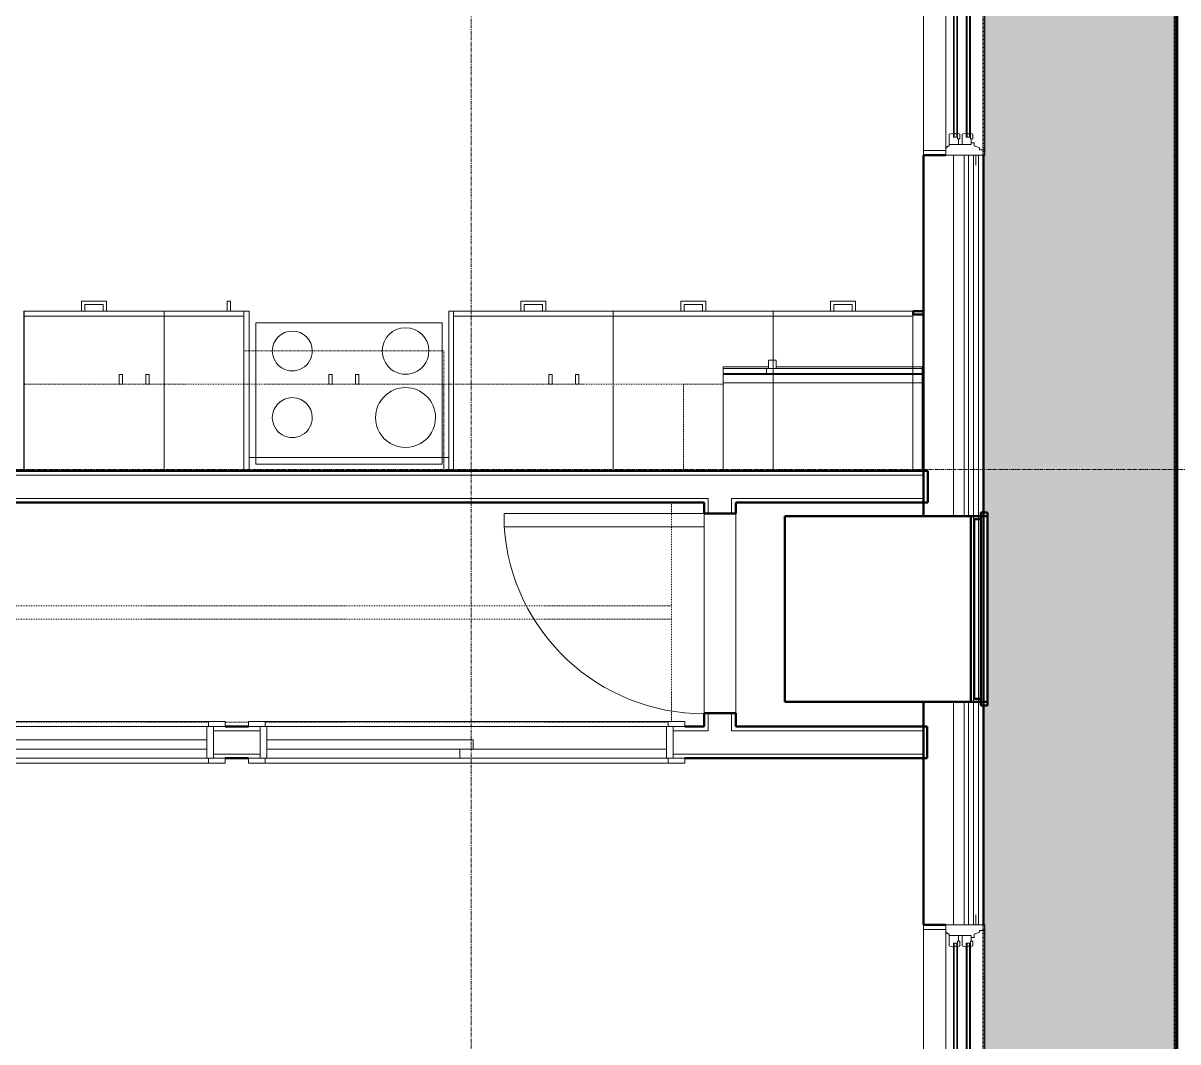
# Model space of a CAD drawing. Header units: inches. Extents: x -4218 to -1830, y 9767 to 12426.
# Drawn here: x -2240.6 to -2067.2, y 11761.2 to 11914.2 of the extents above; entities that cross this region are included whole.
import ezdxf

# ---------------------------------------------------------------- set-up
doc = ezdxf.new("R2010")
doc.units = ezdxf.units.IN
doc.header["$MEASUREMENT"] = 0
for name, pattern in [('Dash', [0.25, 0.125, -0.125]), ('Dash 1_16_', [0.125, 0.0625, -0.0625]), ('Grid Line 1_2_', [0.875, 0.5, -0.125, 0.125, -0.125]), ('Overhead', [0.15625, 0.09375, -0.0625])]:
    doc.linetypes.add(name, pattern=pattern)
for name, color, linetype, lineweight in [('0-1', 7, 'Continuous', 5), ('0-2', 10, 'Continuous', 9), ('A-CLNG-5', 13, 'Continuous', 9), ('A-CLNG-PATT-1', 71, 'Continuous', 13), ('A-DETL-MBND', 5, 'Continuous', 9), ('A-DOOR-1', 10, 'Continuous', 9), ('A-DOOR-2', 50, 'Continuous', 20), ('A-DOOR-FRAM-1', 10, 'Continuous', 9), ('A-GENM', 5, 'Continuous', 9), ('A-GENM-6', 5, 'Continuous', 50), ('A-GLAZ-1', 151, 'Continuous', 9), ('A-GLAZ-2', 151, 'Continuous', 20), ('A-WALL', 113, 'Continuous', 13), ('A-WALL-1', 7, 'Continuous', 50), ('A-WALL-2', 250, 'Continuous', 13), ('A-WALL-3', 10, 'Continuous', 9), ('A-WALL-4', 252, 'Continuous', 9), ('A-WALL-5', 253, 'Continuous', 9), ('A-WALL-6', 254, 'Continuous', 9), ('A-WALL-7', 113, 'Continuous', 9), ('A-WALL-8', 113, 'Continuous', 50), ('C-PROP-LINE-1', 91, 'Dash 1_16_', 50), ('Q-CASE-1', 252, 'Continuous', 9), ('Q-CASE-2', 10, 'Continuous', 9), ('Q-CASE-3', 253, 'Continuous', 9), ('Q-CASE-4', 252, 'Dash', 9), ('Q-CASE-5', 10, 'Dash', 9), ('Q-CASE-6', 254, 'Dash', 9), ('Q-CASE-7', 253, 'Dash', 9), ('Q-CASE-HDLN-1', 10, 'Dash', 9), ('Q-CASE-HDLN-2', 252, 'Dash', 9), ('Q-SPCQ-1', 10, 'Continuous', 9), ('Q-SPCQ-2', 91, 'Overhead', 9), ('S-GRID-1', 1, 'Grid Line 1_2_', 9)]:
    doc.layers.add(name, color=color, linetype=linetype, lineweight=lineweight)

# ---------------------------------------------------------------- blocks, each defined once
blk = doc.blocks.new('SWING - SINGLE - FLUSH - 30_ x 70_ - MAGIC PAK DOOR - ACOUSTICAL SEAL - IN CLOSET-3199421-BACKGROUND - RCP - 1ST FLOOR')
at = {"layer": 'A-DOOR-1'}
blk.add_arc((15, 2.375), 30.067, 93.81407, 180, dxfattribs=at)
at = {"layer": 'A-DOOR-2'}
for p, q in [((13, 2.375), (13, 32.375)), ((15, 32.375), (13, 32.375)), ((15, 2.375), (15, 32.375)), ((15, 2.375), (13, 2.375))]:
    blk.add_line(p, q, dxfattribs=at)
blk = doc.blocks.new('SLIDING - FLUSH - 5-0 x 6-8-3203585-BACKGROUND - RCP - 1ST FLOOR')
at = {"layer": 'A-DOOR-1'}
for p, q in [((-32.75, 2.25), (-32.75, 3)), ((-30.25, 3), (-32.75, 3)), ((-32.75, 2.25), (-30.25, 2.25)), ((30.25, 3), (-30.25, 3)), ((-30.25, 3), (-30.25, 2.25)), ((1, 2.25), (-30, 2.25)), ((-30, 2.25), (-30, 0.88)), ((1, 2.25), (1, 0.88)), ((30.25, 2.25), (30.25, 3)), ((30.25, 3), (32.75, 3)), ((32.75, 2.25), (30.25, 2.25)), ((32.75, 3), (32.75, 2.25)), ((-30, 0.88), (1, 0.88)), ((30, 0.88), (-1, 0.88)), ((-1, 0.88), (-1, -0.5)), ((30, 0.88), (30, -0.5)), ((-1, -0.5), (30, -0.5)), ((-32.75, -3.25), (-32.75, -2.5)), ((-30.25, -2.5), (-32.75, -2.5)), ((-32.75, -3.25), (-30.25, -3.25)), ((-30.25, -2.5), (-30.25, -3.25)), ((-30.25, -3.25), (30.25, -3.25)), ((30.25, -2.5), (32.75, -2.5)), ((30.25, -3.25), (30.25, -2.5)), ((32.75, -3.25), (30.25, -3.25)), ((32.75, -2.5), (32.75, -3.25))]:
    blk.add_line(p, q, dxfattribs=at)
at = {"layer": 'A-DOOR-FRAM-1'}
for p, q in [((-30, 2.25), (-31, 2.25)), ((-31, -2.5), (-31, 2.25)), ((-30, 2.25), (-30, -2.5)), ((30, 2.25), (1, 2.25)), ((30, -2.5), (30, 2.25)), ((30, 2.25), (31, 2.25)), ((31, 2.25), (31, -2.5)), ((-31, -2.5), (-30, -2.5)), ((-30, -2.5), (30, -2.5)), ((31, -2.5), (30, -2.5))]:
    blk.add_line(p, q, dxfattribs=at)
blk = doc.blocks.new('OD_CW_Closet - OD_CW_Closet-3121574-BACKGROUND - RCP - 1ST FLOOR')
at = {"layer": 'Q-CASE-HDLN-1'}
for p, q in [((0.74, -24), (0.74, 8.9)), ((1.24, 9), (61.74, 9)), ((64.24, 9), (67.74, 9)), ((70.24, 9), (130.59, 9)), ((130.59, 9), (130.59, -24)), ((0.74, -6.5), (130.59, -6.5)), ((0.74, -8.5), (130.59, -8.5))]:
    blk.add_line(p, q, dxfattribs=at)
at = {"layer": 'Q-CASE-HDLN-2'}
blk.add_line((130.59, -24), (0.74, -24), dxfattribs=at)
blk = doc.blocks.new('SLIDING - FLUSH - 5-0 x 6-8-V6-BACKGROUND - RCP - 1ST FLOOR')
at = {"layer": 'A-DOOR-1'}
for p, q in [((-32.75, 2.5), (-32.75, 3.25)), ((-30.25, 3.25), (-32.75, 3.25)), ((-32.75, 2.5), (-30.25, 2.5)), ((30.25, 3.25), (-30.25, 3.25)), ((-30.25, 3.25), (-30.25, 2.5)), ((30.25, 2.5), (30.25, 3.25)), ((30.25, 3.25), (32.75, 3.25)), ((32.75, 2.5), (30.25, 2.5)), ((32.75, 3.25), (32.75, 2.5)), ((30, 0.5), (-1, 0.5)), ((-1, 0.5), (-1, -0.88)), ((30, 0.5), (30, -0.88)), ((1, -0.88), (-30, -0.88)), ((-30, -0.88), (-30, -2.25)), ((-1, -0.88), (30, -0.88)), ((1, -0.88), (1, -2.25)), ((-32.75, -3), (-32.75, -2.25)), ((-30.25, -2.25), (-32.75, -2.25)), ((-32.75, -3), (-30.25, -3)), ((-30.25, -2.25), (-30.25, -3)), ((-30.25, -3), (30.25, -3)), ((-30, -2.25), (1, -2.25)), ((30.25, -2.25), (32.75, -2.25)), ((30.25, -3), (30.25, -2.25)), ((32.75, -3), (30.25, -3)), ((32.75, -2.25), (32.75, -3))]:
    blk.add_line(p, q, dxfattribs=at)
at = {"layer": 'A-DOOR-FRAM-1'}
for p, q in [((-31, -2.25), (-31, 2.5)), ((-30, 2.5), (-31, 2.5)), ((30, 2.5), (-30, 2.5)), ((-30, 2.5), (-30, -2.25)), ((30, -2.25), (30, 2.5)), ((30, 2.5), (31, 2.5)), ((31, 2.5), (31, -2.25)), ((-31, -2.25), (-30, -2.25)), ((1, -2.25), (30, -2.25)), ((31, -2.25), (30, -2.25))]:
    blk.add_line(p, q, dxfattribs=at)
blk = doc.blocks.new('RangeADA - 24_ x 30_ ADA-2821754-BACKGROUND - RCP - 1ST FLOOR')
at = {"layer": 'Q-SPCQ-1'}
blk.add_line((0, 22), (30, 22), dxfattribs=at)
for centre, radius, start, end in [((6.5, 16), 4.5, 360, 180), ((23.5, 16), 3, 360, 180), ((6.5, 16), 4.5, 180, 360), ((23.5, 16), 3, 180, 0), ((6.5, 6), 3.5, 360, 180), ((23.5, 6), 3, 360, 180), ((6.5, 6), 3.5, 180, 0), ((23.5, 6), 3, 180, 360)]:
    blk.add_arc(centre, radius, start, end, dxfattribs=at)
blk = doc.blocks.new('Base Cabinet Single Door and Shelf - Base Cabinet Single Door and Shelf 12_ ADA-2557421-BACKGROUND - RCP - 1ST FLOOR')
at = {"layer": 'Q-CASE-2'}
for p, q in [((-1.27, 25.5), (-1.76, 25.5)), ((-1.76, 25.5), (-1.76, 24)), ((-1.27, 24), (-1.27, 25.5)), ((-11.26, 24), (0.74, 24)), ((-11.26, 23.25), (-11.26, 24)), ((0.74, 23.25), (-11.26, 23.25)), ((-11.26, 23.25), (-11.26, 0)), ((-1.76, 24), (-1.27, 24)), ((0.74, 24), (0.74, 23.25)), ((0.74, 0), (0.74, 23.25)), ((-11.26, 0), (0.74, 0))]:
    blk.add_line(p, q, dxfattribs=at)
blk = doc.blocks.new('Base Cabinet 3 Drawer 230 - Base Cabinet 3 Drawer 230 24_ ADA-2554997-BACKGROUND - RCP - 1ST FLOOR')
at = {"layer": 'Q-CASE-2'}
for p, q in [((-1.14, 24), (-1.14, 25.5)), ((-1.14, 25.5), (2.61, 25.5)), ((2.11, 25), (-0.64, 25)), ((-0.64, 24), (-0.64, 25)), ((2.11, 24), (2.11, 25)), ((2.61, 25.5), (2.61, 24)), ((-11.26, 24), (12.74, 24)), ((-11.26, 23.25), (-11.26, 24)), ((12.74, 23.25), (-11.26, 23.25)), ((-11.26, 23.25), (-11.26, 0)), ((-1.14, 24), (-0.64, 24)), ((2.61, 24), (2.11, 24)), ((12.74, 24), (12.74, 23.25)), ((12.74, 0), (12.74, 23.25)), ((-11.26, 0), (12.74, 0))]:
    blk.add_line(p, q, dxfattribs=at)
blk = doc.blocks.new('Base Cabinet 3 Drawer 230 - Base Cabinet 3 Drawer 230 21_ ADA-2578322-BACKGROUND - RCP - 1ST FLOOR')
at = {"layer": 'Q-CASE-2'}
for p, q in [((-1.14, 24), (-1.14, 25.5)), ((-1.14, 25.5), (2.61, 25.5)), ((2.11, 25), (-0.64, 25)), ((-0.64, 24), (-0.64, 25)), ((2.11, 24), (2.11, 25)), ((2.61, 25.5), (2.61, 24)), ((-9.76, 24), (11.24, 24)), ((-9.76, 23.25), (-9.76, 24)), ((11.24, 23.25), (-9.76, 23.25)), ((-9.76, 23.25), (-9.76, 0)), ((-1.14, 24), (-0.64, 24)), ((2.61, 24), (2.11, 24)), ((11.24, 24), (11.24, 23.25)), ((11.24, 0), (11.24, 23.25)), ((-9.76, 0), (11.24, 0))]:
    blk.add_line(p, q, dxfattribs=at)
blk = doc.blocks.new('Base Cabinet 3 Drawer 230 - Base Cabinet 3 Drawer 230 21_ ADA-2572064-BACKGROUND - RCP - 1ST FLOOR')
at = {"layer": 'Q-CASE-2'}
for p, q in [((-9.76, -23.25), (-9.76, 0)), ((-9.76, 0), (11.24, 0)), ((11.24, 0), (11.24, -23.25)), ((-9.76, -23.25), (-9.76, -24)), ((11.24, -23.25), (-9.76, -23.25)), ((-9.76, -24), (11.24, -24)), ((-0.64, -24), (-1.14, -24)), ((-1.14, -25.5), (-1.14, -24)), ((-0.64, -25), (-0.64, -24)), ((2.11, -25), (2.11, -24)), ((2.11, -24), (2.61, -24)), ((2.61, -24), (2.61, -25.5)), ((11.24, -24), (11.24, -23.25)), ((2.61, -25.5), (-1.14, -25.5)), ((-0.64, -25), (2.11, -25))]:
    blk.add_line(p, q, dxfattribs=at)
blk = doc.blocks.new('Base Cabinet 3 Drawer 230 - Base Cabinet 3 Drawer 230 24_ ADA-2554967-BACKGROUND - RCP - 1ST FLOOR')
at = {"layer": 'Q-CASE-2'}
for p, q in [((-11.26, -23.25), (-11.26, 0)), ((-11.26, 0), (12.74, 0)), ((12.74, 0), (12.74, -23.25)), ((-11.26, -23.25), (-11.26, -24)), ((12.74, -23.25), (-11.26, -23.25)), ((-11.26, -24), (12.74, -24)), ((-0.64, -24), (-1.14, -24)), ((-1.14, -25.5), (-1.14, -24)), ((-0.64, -25), (-0.64, -24)), ((2.11, -25), (2.11, -24)), ((2.11, -24), (2.61, -24)), ((2.61, -24), (2.61, -25.5)), ((12.74, -24), (12.74, -23.25)), ((2.61, -25.5), (-1.14, -25.5)), ((-0.64, -25), (2.11, -25))]:
    blk.add_line(p, q, dxfattribs=at)
blk = doc.blocks.new('300 Series Wall Hung Cabinet_302 - 18_ X 30_-2322259-BACKGROUND - RCP - 1ST FLOOR')
at = {"layer": 'Q-CASE-1'}
for p, q in [((-1.76, 16.87), (-2.25, 16.87)), ((-2.25, 16.87), (-2.25, 15.38)), ((-1.76, 15.38), (-1.76, 16.87)), ((2.24, 16.87), (1.75, 16.87)), ((1.75, 16.87), (1.75, 15.38)), ((2.24, 15.38), (2.24, 16.87)), ((-2.25, 15.38), (-1.76, 15.38)), ((1.75, 15.38), (2.24, 15.38))]:
    blk.add_line(p, q, dxfattribs=at)
at = {"layer": 'Q-CASE-4'}
for p, q in [((-15, 2.75), (-15, 15.38)), ((-15, 15.38), (-14.24, 15.38)), ((-13.24, 15.38), (14.76, 15.38)), ((15, 2.75), (15, 2.37))]:
    blk.add_line(p, q, dxfattribs=at)
at = {"layer": 'Q-CASE-5'}
for p, q in [((-14.24, 15.38), (-13.24, 15.38)), ((14.76, 15.38), (15, 15.38)), ((15, 15.38), (15, 2.75))]:
    blk.add_line(p, q, dxfattribs=at)
at = {"layer": 'Q-CASE-6'}
blk.add_line((-14.24, 2.37), (-15, 2.37), dxfattribs=at)
at = {"layer": 'Q-CASE-7'}
for p, q in [((-15, 2.37), (-15, 2.75)), ((15, 2.37), (-14.24, 2.37))]:
    blk.add_line(p, q, dxfattribs=at)
blk = doc.blocks.new('300 Series Wall Hung Cabinet_302 - 33_ X 36_-2578343-BACKGROUND - RCP - 1ST FLOOR')
at = {"layer": 'Q-CASE-1'}
for p, q in [((-1.76, -15.38), (-2.25, -15.38)), ((-2.25, -15.38), (-2.25, -16.87)), ((-1.76, -16.87), (-1.76, -15.38)), ((2.24, -15.38), (1.75, -15.38)), ((1.75, -15.38), (1.75, -16.87)), ((2.24, -16.87), (2.24, -15.38)), ((-2.25, -16.87), (-1.76, -16.87)), ((1.75, -16.87), (2.24, -16.87))]:
    blk.add_line(p, q, dxfattribs=at)
at = {"layer": 'Q-CASE-4'}
for p, q in [((-16.5, -2.75), (-16.5, -15.38)), ((16.5, -15.38), (16.5, -2.75)), ((-16.5, -15.38), (16.5, -15.38))]:
    blk.add_line(p, q, dxfattribs=at)
at = {"layer": 'Q-CASE-6'}
blk.add_line((16.5, -2.38), (-16.5, -2.38), dxfattribs=at)
at = {"layer": 'Q-CASE-7'}
for p, q in [((-16.5, -2.38), (-16.5, -2.75)), ((16.5, -2.75), (16.5, -2.38))]:
    blk.add_line(p, q, dxfattribs=at)
blk = doc.blocks.new('300 Series Wall Hung Cabinet_302 - 36_ x 36_-2578270-BACKGROUND - RCP - 1ST FLOOR')
at = {"layer": 'Q-CASE-1'}
for p, q in [((-1.76, 16.87), (-2.25, 16.87)), ((2.24, 16.87), (1.75, 16.87))]:
    blk.add_line(p, q, dxfattribs=at)
at = {"layer": 'Q-CASE-4'}
for p, q in [((-18, 2.75), (-18, 15.38)), ((-18, 15.38), (-12.07, 15.38)), ((17.81, 15.38), (18, 15.38))]:
    blk.add_line(p, q, dxfattribs=at)
at = {"layer": 'Q-CASE-6'}
blk.add_line((-12.07, 2.37), (-18, 2.37), dxfattribs=at)
at = {"layer": 'Q-CASE-7'}
for p, q in [((18, 15.38), (18, 2.37)), ((-18, 2.37), (-18, 2.75)), ((18, 2.37), (17.81, 2.37))]:
    blk.add_line(p, q, dxfattribs=at)
blk = doc.blocks.new('300 Series Wall Hung Cabinet_302 - 36_ x 36_-2578291-BACKGROUND - RCP - 1ST FLOOR')
at = {"layer": 'Q-CASE-1'}
for p, q in [((-1.76, -15.38), (-2.25, -15.38)), ((-2.25, -15.38), (-2.25, -16.87)), ((-1.76, -16.87), (-1.76, -15.38)), ((2.24, -15.38), (1.75, -15.38)), ((1.75, -15.38), (1.75, -16.87)), ((2.24, -16.87), (2.24, -15.38)), ((-2.25, -16.87), (-1.76, -16.87)), ((1.75, -16.87), (2.24, -16.87))]:
    blk.add_line(p, q, dxfattribs=at)
at = {"layer": 'Q-CASE-4'}
for p, q in [((-18, -2.75), (-18, -15.38)), ((18, -2.75), (18, -2.38)), ((-18, -15.38), (17.24, -15.38))]:
    blk.add_line(p, q, dxfattribs=at)
at = {"layer": 'Q-CASE-5'}
for p, q in [((18, -15.38), (18, -2.75)), ((17.24, -15.38), (18, -15.38))]:
    blk.add_line(p, q, dxfattribs=at)
at = {"layer": 'Q-CASE-6'}
blk.add_line((17.24, -2.38), (-18, -2.38), dxfattribs=at)
at = {"layer": 'Q-CASE-7'}
for p, q in [((-18, -2.38), (-18, -2.75)), ((18, -2.38), (17.24, -2.38))]:
    blk.add_line(p, q, dxfattribs=at)
blk = doc.blocks.new('30quot_MicrowaveVentADA_11166 - 70cm miele oven-2822873-BACKGROUND - RCP - 1ST FLOOR')
at = {"layer": 'Q-CASE-1'}
for p, q in [((-14.2, 0), (-14.2, -13.23)), ((15.68, -13.23), (15.68, 0)), ((-14.2, -13.23), (-14.2, -14.49)), ((15.68, -13.23), (-14.2, -13.23)), ((15.68, -14.49), (15.68, -13.23)), ((-14.2, -14.49), (15.68, -14.49)), ((9.18, -14.61), (-14.2, -14.61)), ((-14.2, -14.61), (-14.2, -15.39)), ((-14.2, -15.39), (-14.2, -15.48)), ((-14.2, -15.39), (9.18, -15.39)), ((-14.2, -15.48), (-14.2, -15.6)), ((-14.2, -15.6), (7.69, -15.6)), ((7.69, -15.39), (7.69, -16.55)), ((8.88, -16.6), (8.88, -15.39)), ((8.88, -15.6), (15.68, -15.6)), ((9.18, -14.61), (9.18, -15.39)), ((15.68, -14.61), (9.18, -14.61)), ((9.18, -14.61), (9.18, -15.39)), ((9.18, -15.39), (15.68, -15.39)), ((15.68, -14.61), (15.68, -15.39)), ((15.68, -15.48), (15.68, -15.39)), ((15.68, -15.6), (15.68, -15.48)), ((7.69, -16.55), (7.69, -16.55)), ((7.69, -16.6), (8.88, -16.6)), ((8.88, -16.55), (8.88, -16.6))]:
    blk.add_line(p, q, dxfattribs=at)
at = {"layer": 'Q-CASE-3'}
blk.add_line((15.68, 0), (-14.2, 0), dxfattribs=at)
blk = doc.blocks.new('Range_Hood_386 - 30_ Wide-2577799-BACKGROUND - RCP - 1ST FLOOR')
at = {"layer": 'Q-SPCQ-2'}
for p, q in [((-15, 11.63), (-15, 12)), ((-15, 12), (14.24, 12)), ((-15, -6), (-15, 11.63)), ((14.24, 12), (15, 12)), ((15, 12), (15, 11.63)), ((15, 11.63), (15, -6)), ((-14.76, -6), (-15, -6)), ((13.24, -6), (-14.76, -6)), ((14.24, -6), (13.24, -6)), ((15, -6), (14.24, -6))]:
    blk.add_line(p, q, dxfattribs=at)
blk = doc.blocks.new('Cabinet Filler27 - Cabinet Filler-2765325-BACKGROUND - RCP - 1ST FLOOR')
at = {"layer": 'A-WALL-1'}
for p, q in [((-2107, 11870.98), (-2105.45, 11870.98)), ((-2107, 11870.48), (-2107, 11870.98)), ((-2105.45, 11870.48), (-2107, 11870.48)), ((-2105.45, 11870.98), (-2105.45, 11870.48))]:
    blk.add_line(p, q, dxfattribs=at)
at = {"layer": 'A-WALL-5'}
for p, q in [((-2105.45, 11870.98), (-2107, 11870.98)), ((-2107, 11870.98), (-2107, 11870.48)), ((-2107, 11870.48), (-2105.45, 11870.48))]:
    blk.add_line(p, q, dxfattribs=at)
at = {"layer": 'A-WALL-6'}
blk.add_line((-2105.45, 11870.48), (-2105.45, 11870.98), dxfattribs=at)
blk = doc.blocks.new('CTR - 1st Phase - Unit Layouts_rvt-1-BACKGROUND - RCP - 1ST FLOOR')
at = {"layer": 'A-WALL-1'}
for p, q in [((-2276.51, 11846.98), (-2104.78, 11846.98)), ((-2104.78, 11846.98), (-2104.78, 11846.35)), ((-2104.78, 11846.35), (-2104.78, 11842.85)), ((-2104.78, 11842.85), (-2104.78, 11842.23)), ((-2138.37, 11842.23), (-2302.28, 11842.23)), ((-2138.37, 11840.58), (-2138.37, 11842.23)), ((-2104.78, 11842.23), (-2133.62, 11842.23)), ((-2133.62, 11842.23), (-2133.62, 11840.58)), ((-2133.62, 11840.58), (-2138.37, 11840.58)), ((-2138.37, 11808.58), (-2138.37, 11810.58)), ((-2138.37, 11810.58), (-2133.62, 11810.58)), ((-2133.62, 11810.58), (-2133.62, 11808.58)), ((-2210.27, 11808.58), (-2206.77, 11808.58)), ((-2141.27, 11808.58), (-2138.37, 11808.58)), ((-2133.62, 11808.58), (-2104.9, 11808.58)), ((-2104.9, 11808.58), (-2104.9, 11807.95)), ((-2104.9, 11807.95), (-2104.9, 11804.45)), ((-2206.77, 11803.83), (-2210.27, 11803.83)), ((-2104.9, 11803.83), (-2141.27, 11803.83)), ((-2104.9, 11804.45), (-2104.9, 11803.83))]:
    blk.add_line(p, q, dxfattribs=at)
at = {"layer": 'A-WALL-2'}
for p, q in [((-2105.4, 11846.35), (-2277.14, 11846.35)), ((-2105.4, 11846.35), (-2105.4, 11842.85)), ((-2137.75, 11842.85), (-2302.54, 11842.85)), ((-2137.75, 11842.85), (-2137.75, 11842.23)), ((-2105.4, 11842.85), (-2134.25, 11842.85)), ((-2134.25, 11842.85), (-2134.25, 11842.23)), ((-2137.75, 11840.58), (-2137.75, 11842.23)), ((-2134.25, 11840.58), (-2134.25, 11842.23)), ((-2137.75, 11808.58), (-2137.75, 11810.58)), ((-2134.25, 11808.58), (-2134.25, 11810.58)), ((-2205.02, 11807.95), (-2212.02, 11807.95)), ((-2137.75, 11807.95), (-2143.02, 11807.95)), ((-2137.75, 11808.58), (-2137.75, 11807.95)), ((-2134.25, 11808.58), (-2134.25, 11807.95)), ((-2105.53, 11807.95), (-2134.25, 11807.95)), ((-2105.53, 11807.95), (-2105.53, 11804.45)), ((-2205.02, 11804.45), (-2212.02, 11804.45)), ((-2105.53, 11804.45), (-2143.02, 11804.45))]:
    blk.add_line(p, q, dxfattribs=at)
at = {"layer": 'A-WALL-3'}
for p, q in [((-2138.37, 11840.58), (-2138.37, 11810.58)), ((-2133.62, 11810.58), (-2133.62, 11840.58))]:
    blk.add_line(p, q, dxfattribs=at)
at = {"layer": 'A-WALL-4'}
for p, q in [((-2138.37, 11840.58), (-2133.62, 11840.58)), ((-2133.62, 11810.58), (-2138.37, 11810.58))]:
    blk.add_line(p, q, dxfattribs=at)
at = {"layer": 'A-WALL-5'}
for p, q in [((-2212.02, 11803.83), (-2212.02, 11808.58)), ((-2205.02, 11808.58), (-2205.02, 11803.83)), ((-2143.02, 11808.58), (-2143.02, 11803.83))]:
    blk.add_line(p, q, dxfattribs=at)
at = {"layer": 'A-WALL-7'}
for p, q in [((-2240.51, 11870.98), (-2240.51, 11846.98)), ((-2231.82, 11870.98), (-2240.51, 11870.98)), ((-2240.51, 11846.98), (-2240.51, 11870.98)), ((-2240.51, 11870.98), (-2231.82, 11870.98)), ((-2231.32, 11870.98), (-2231.82, 11870.98)), ((-2228.57, 11870.98), (-2231.32, 11870.98)), ((-2231.32, 11870.98), (-2228.57, 11870.98)), ((-2228.07, 11870.98), (-2228.57, 11870.98)), ((-2209.95, 11870.98), (-2228.07, 11870.98)), ((-2228.07, 11870.98), (-2209.95, 11870.98)), ((-2209.46, 11870.98), (-2209.95, 11870.98)), ((-2206.69, 11870.98), (-2209.46, 11870.98)), ((-2209.46, 11870.98), (-2206.69, 11870.98)), ((-2206.69, 11846.98), (-2206.69, 11870.98)), ((-2206.69, 11846.98), (-2206.69, 11870.98)), ((-2176.69, 11846.98), (-2176.69, 11870.98)), ((-2176.69, 11870.98), (-2165.88, 11870.98)), ((-2176.69, 11870.98), (-2165.88, 11870.98)), ((-2176.69, 11846.98), (-2176.69, 11870.98)), ((-2165.88, 11870.98), (-2165.38, 11870.98)), ((-2165.38, 11870.98), (-2162.63, 11870.98)), ((-2165.38, 11870.98), (-2162.63, 11870.98)), ((-2162.63, 11870.98), (-2162.13, 11870.98)), ((-2162.13, 11870.98), (-2141.88, 11870.98)), ((-2162.13, 11870.98), (-2141.88, 11870.98)), ((-2141.88, 11870.98), (-2141.38, 11870.98)), ((-2141.38, 11870.98), (-2138.63, 11870.98)), ((-2141.38, 11870.98), (-2138.63, 11870.98)), ((-2138.63, 11870.98), (-2138.13, 11870.98)), ((-2138.13, 11870.98), (-2119.38, 11870.98)), ((-2138.13, 11870.98), (-2119.38, 11870.98)), ((-2119.38, 11870.98), (-2118.88, 11870.98)), ((-2119.38, 11870.98), (-2118.88, 11870.98)), ((-2118.88, 11870.98), (-2116.13, 11870.98)), ((-2118.88, 11870.98), (-2116.13, 11870.98)), ((-2116.13, 11870.98), (-2115.63, 11870.98)), ((-2116.13, 11870.98), (-2115.63, 11870.98)), ((-2115.63, 11870.98), (-2107, 11870.98)), ((-2115.63, 11870.98), (-2107, 11870.98)), ((-2107, 11870.98), (-2105.45, 11870.98)), ((-2107, 11870.98), (-2105.45, 11870.98)), ((-2105.45, 11870.98), (-2105.45, 11870.48)), ((-2105.45, 11870.48), (-2105.45, 11870.98)), ((-2105.45, 11870.48), (-2105.45, 11846.98)), ((-2105.45, 11846.98), (-2105.45, 11870.48)), ((-2205.69, 11869.23), (-2177.69, 11869.23)), ((-2205.69, 11869.23), (-2205.69, 11847.98)), ((-2177.69, 11869.23), (-2205.69, 11869.23)), ((-2205.69, 11869.23), (-2205.69, 11847.98)), ((-2177.69, 11847.98), (-2177.69, 11869.23)), ((-2177.69, 11847.98), (-2177.69, 11869.23)), ((-2205.69, 11847.98), (-2177.69, 11847.98)), ((-2177.69, 11847.98), (-2205.69, 11847.98)), ((-2206.69, 11846.98), (-2240.51, 11846.98)), ((-2240.51, 11846.98), (-2206.69, 11846.98)), ((-2105.45, 11846.98), (-2176.69, 11846.98)), ((-2105.45, 11846.98), (-2176.69, 11846.98))]:
    blk.add_line(p, q, dxfattribs=at)
at = {"layer": '0-2'}
for name, p in [('Base Cabinet 3 Drawer 230 - Base Cabinet 3 Drawer 230 21_ ADA-2578322-BACKGROUND - RCP - 1ST FLOOR', (-2230.69, 11846.98)), ('Base Cabinet Single Door and Shelf - Base Cabinet Single Door and Shelf 12_ ADA-2557421-BACKGROUND - RCP - 1ST FLOOR', (-2208.19, 11846.98)), ('Base Cabinet 3 Drawer 230 - Base Cabinet 3 Drawer 230 24_ ADA-2554997-BACKGROUND - RCP - 1ST FLOOR', (-2164.74, 11846.98)), ('Cabinet Filler27 - Cabinet Filler-2765325-BACKGROUND - RCP - 1ST FLOOR', (0, 0)), ('300 Series Wall Hung Cabinet_302 - 18_ X 30_-2322259-BACKGROUND - RCP - 1ST FLOOR', (-2192.45, 11844.6)), ('300 Series Wall Hung Cabinet_302 - 36_ x 36_-2578270-BACKGROUND - RCP - 1ST FLOOR', (-2123.45, 11844.6)), ('SLIDING - FLUSH - 5-0 x 6-8-V6-BACKGROUND - RCP - 1ST FLOOR', (-2243.02, 11806.08))]:
    blk.add_blockref(name, p, dxfattribs=at)
for name, p, rotation in [('Base Cabinet 3 Drawer 230 - Base Cabinet 3 Drawer 230 24_ ADA-2554967-BACKGROUND - RCP - 1ST FLOOR', (-2139.27, 11846.98), 180), ('Base Cabinet 3 Drawer 230 - Base Cabinet 3 Drawer 230 21_ ADA-2572064-BACKGROUND - RCP - 1ST FLOOR', (-2116.77, 11846.98), 180), ('RangeADA - 24_ x 30_ ADA-2821754-BACKGROUND - RCP - 1ST FLOOR', (-2176.69, 11870.98), 180), ('Range_Hood_386 - 30_ Wide-2577799-BACKGROUND - RCP - 1ST FLOOR', (-2192.45, 11858.98), 180), ('30quot_MicrowaveVentADA_11166 - 70cm miele oven-2822873-BACKGROUND - RCP - 1ST FLOOR', (-2119.84, 11846.98), 180), ('300 Series Wall Hung Cabinet_302 - 33_ X 36_-2578343-BACKGROUND - RCP - 1ST FLOOR', (-2223.95, 11844.6), 180), ('300 Series Wall Hung Cabinet_302 - 36_ x 36_-2578291-BACKGROUND - RCP - 1ST FLOOR', (-2159.45, 11844.6), 180), ('OD_CW_Closet - OD_CW_Closet-3121574-BACKGROUND - RCP - 1ST FLOOR', (-2142.54, 11818.23), 180), ('SWING - SINGLE - FLUSH - 30_ x 70_ - MAGIC PAK DOOR - ACOUSTICAL SEAL - IN CLOSET-3199421-BACKGROUND - RCP - 1ST FLOOR', (-2136, 11825.58), 89.99999999999868), ('SLIDING - FLUSH - 5-0 x 6-8-3203585-BACKGROUND - RCP - 1ST FLOOR', (-2174.02, 11806.08), 180)]:
    blk.add_blockref(name, p, dxfattribs=dict(at, rotation=rotation))
blk = doc.blocks.new('Basic Wall _ EXT - FIBER CEMENT - LARGE - 1hr - ___-2505163-BACKGROUND - RCP - 1ST FLOOR')
at = {"layer": 'A-WALL-7'}
for p, q in [((-2067.26, 12118.88), (-2067.26, 11247.1)), ((-2067.26, 11247.1), (-2067.26, 12118.88))]:
    blk.add_line(p, q, dxfattribs=at)
blk = doc.blocks.new('Basic Wall _ EXT - FIBER CEMENT - SMALL - 1hr - ___-2145930-BACKGROUND - RCP - 1ST FLOOR')
at = {"layer": 'A-DETL-MBND'}
for p, q in [((-2067.46, 11247.39), (-2067.46, 12118.59)), ((-2067.39, 11247.39), (-2067.39, 12118.59))]:
    blk.add_line(p, q, dxfattribs=at)
blk = doc.blocks.new('Window-Double_Hung-Andersen-400_Series-Tilt_Wash - DOUBLE HUNG - COTTAGE - 1ST FLOOR-2889599-BACKGROUND - RCP - 1ST FLOOR')
at = {"layer": 'A-GLAZ-1'}
for p, q in [((-18.95, 4.5), (18.95, 4.5)), ((-18.95, 1.12), (-18.95, 4.5)), ((-18.32, 1.12), (-18.32, 4.5)), ((18.32, 1.12), (18.32, 4.5)), ((18.95, 4.5), (18.95, 1.12)), ((18.95, 1.12), (-18.95, 1.12)), ((-16.29, -0.13), (-15.7, -0.13)), ((-16.29, -0.5), (-15.7, -0.5)), ((-15.82, -0.5), (-15.82, -0.13)), ((-15.7, 0), (15.7, 0)), ((-15.7, -0.13), (15.7, -0.13)), ((-15.7, -0.5), (15.7, -0.5)), ((-15.7, -0.63), (15.7, -0.63)), ((16.29, -0.13), (15.7, -0.13)), ((16.29, -0.5), (15.7, -0.5)), ((15.82, -0.5), (15.82, -0.13)), ((-16.29, -2.06), (-15.7, -2.06)), ((-16.29, -2.44), (-15.7, -2.44)), ((-15.82, -2.44), (-15.82, -2.06)), ((-15.7, -1.94), (15.7, -1.94)), ((-15.7, -2.06), (15.7, -2.06)), ((-15.7, -2.44), (15.7, -2.44)), ((-15.7, -2.56), (15.7, -2.56)), ((16.29, -2.06), (15.7, -2.06)), ((16.29, -2.44), (15.7, -2.44)), ((15.82, -2.44), (15.82, -2.06))]:
    blk.add_line(p, q, dxfattribs=at)
at = {"layer": 'A-GLAZ-2'}
for p, q in [((-19.01, 1.12), (19.01, 1.12)), ((-19.01, -4.75), (-19.01, 1.12)), ((-17.67, 0.84), (-18, 1.12)), ((-17.67, 0.84), (-17.67, 0.63)), ((-17.67, 0.63), (-15.86, 0.63)), ((-17.42, -2.69), (-17.42, 0.63)), ((-16.29, -0.63), (-16.29, 0)), ((-15.7, 0), (-16.29, 0)), ((-15.86, 0.63), (-15.7, 0)), ((15.86, 0.63), (15.7, 0)), ((15.7, 0), (16.29, 0)), ((17.67, 0.63), (15.86, 0.63)), ((16.29, -0.63), (16.29, 0)), ((17.42, -2.69), (17.42, 0.63)), ((17.67, 0.84), (18, 1.12)), ((17.67, 0.84), (17.67, 0.63)), ((19.01, 1.12), (19.01, -4.75)), ((-17.42, -0.75), (-16.57, -0.75)), ((-17.42, -1.31), (-15.86, -1.31)), ((-16.57, -0.63), (-16.57, -0.97)), ((-15.7, -0.63), (-16.57, -0.63)), ((-15.86, -0.97), (-16.57, -0.97)), ((-15.86, -0.97), (-15.7, -0.63)), ((-15.86, -1.31), (-15.7, -1.94)), ((15.86, -0.97), (15.7, -0.63)), ((15.7, -0.63), (16.57, -0.63)), ((15.86, -1.31), (15.7, -1.94)), ((15.86, -0.97), (16.57, -0.97)), ((17.42, -1.31), (15.86, -1.31)), ((16.57, -0.63), (16.57, -0.97)), ((17.42, -0.75), (16.57, -0.75)), ((-19.01, -3.37), (-20.51, -3.37)), ((-17.92, -3.94), (-17.61, -3.12)), ((-17.61, -3.12), (-17.14, -3.12)), ((-17.42, -2.69), (-16.57, -2.69)), ((-17.14, -3.12), (-17.14, -2.69)), ((-16.57, -2.56), (-16.57, -2.91)), ((-15.7, -2.56), (-16.57, -2.56)), ((-15.86, -2.91), (-16.57, -2.91)), ((-16.29, -2.56), (-16.29, -1.94)), ((-15.7, -1.94), (-16.29, -1.94)), ((-15.86, -2.91), (-15.7, -2.56)), ((15.7, -1.94), (16.29, -1.94)), ((15.86, -2.91), (15.7, -2.56)), ((15.7, -2.56), (16.57, -2.56)), ((15.86, -2.91), (16.57, -2.91)), ((16.29, -2.56), (16.29, -1.94)), ((16.57, -2.56), (16.57, -2.91)), ((17.42, -2.69), (16.57, -2.69)), ((17.14, -3.12), (17.14, -2.69)), ((17.61, -3.12), (17.14, -3.12)), ((17.92, -3.94), (17.61, -3.12)), ((19.01, -3.37), (20.51, -3.37)), ((19.01, -4.75), (-19.01, -4.75)), ((-18.2, -3.94), (-17.92, -3.94)), ((-18.2, -4.75), (-18.2, -3.94)), ((18.2, -3.94), (17.92, -3.94)), ((18.2, -4.75), (18.2, -3.94))]:
    blk.add_line(p, q, dxfattribs=at)
blk = doc.blocks.new('V-Series_EWC4_SPVU_RFA_2015 - 1ST FLOOR-2484708-BACKGROUND - RCP - 1ST FLOOR')
at = {"layer": 'A-GENM-6'}
for p, q in [((-3132.33, 12090.69), (-3131.77, 12090.69)), ((-3132.33, 12089.69), (-3132.33, 12090.69)), ((-3131.77, 12090.69), (-3103.89, 12090.69)), ((-3131.77, 12089.69), (-3131.77, 12090.69)), ((-3131.77, 12090.69), (-3131.77, 12089.69)), ((-3103.89, 12090.69), (-3103.89, 12089.69)), ((-3103.89, 12090.69), (-3103.33, 12090.69)), ((-3103.89, 12089.69), (-3103.89, 12090.69)), ((-3103.33, 12090.69), (-3103.33, 12089.69)), ((-3131.77, 12089.69), (-3132.33, 12089.69)), ((-3103.89, 12089.69), (-3131.77, 12089.69)), ((-3131.77, 12060.25), (-3131.77, 12089.69)), ((-3131.77, 12089.69), (-3131.33, 12089.69)), ((-3131.33, 12088.69), (-3131.33, 12089.69)), ((-3131.33, 12089.69), (-3130.83, 12089.69)), ((-3131.33, 12089.69), (-3131.33, 12088.69)), ((-3130.83, 12089.69), (-3104.83, 12089.69)), ((-3104.83, 12089.69), (-3104.33, 12089.69)), ((-3104.33, 12089.69), (-3104.33, 12088.69)), ((-3104.33, 12088.69), (-3104.33, 12089.69)), ((-3104.33, 12089.69), (-3103.89, 12089.69)), ((-3103.33, 12089.69), (-3103.89, 12089.69)), ((-3103.89, 12089.69), (-3103.89, 12060.25)), ((-3130.83, 12088.69), (-3131.33, 12088.69)), ((-3131.33, 12088.69), (-3104.33, 12088.69)), ((-3104.83, 12088.69), (-3130.83, 12088.69)), ((-3104.33, 12088.69), (-3104.83, 12088.69)), ((-3103.89, 12060.25), (-3131.77, 12060.25))]:
    blk.add_line(p, q, dxfattribs=at)
blk = doc.blocks.new('Window-Double_Hung-Andersen-400_Series-Tilt_Wash - DOUBLE HUNG - COTTAGE - 1ST FLOOR-2889680-BACKGROUND - RCP - 1ST FLOOR')
at = {"layer": 'A-GLAZ-1'}
for p, q in [((-16.29, 2.44), (-15.7, 2.44)), ((-16.29, 2.06), (-15.7, 2.06)), ((-15.82, 2.44), (-15.82, 2.06)), ((-15.7, 2.56), (15.7, 2.56)), ((-15.7, 2.44), (15.7, 2.44)), ((-15.7, 2.06), (15.7, 2.06)), ((-15.7, 1.94), (15.7, 1.94)), ((16.29, 2.44), (15.7, 2.44)), ((16.29, 2.06), (15.7, 2.06)), ((15.82, 2.44), (15.82, 2.06)), ((-16.29, 0.5), (-15.7, 0.5)), ((-16.29, 0.12), (-15.7, 0.12)), ((-15.82, 0.5), (-15.82, 0.12)), ((-15.7, 0.62), (15.7, 0.62)), ((-15.7, 0.5), (15.7, 0.5)), ((-15.7, 0.12), (15.7, 0.12)), ((-15.7, 0), (15.7, 0)), ((16.29, 0.5), (15.7, 0.5)), ((16.29, 0.12), (15.7, 0.12)), ((15.82, 0.5), (15.82, 0.12)), ((18.95, -1.13), (-18.95, -1.13)), ((-18.95, -1.13), (-18.95, -4.5)), ((-18.32, -1.13), (-18.32, -4.5)), ((18.32, -1.13), (18.32, -4.5)), ((18.95, -4.5), (18.95, -1.13)), ((-18.95, -4.5), (18.95, -4.5))]:
    blk.add_line(p, q, dxfattribs=at)
at = {"layer": 'A-GLAZ-2'}
for p, q in [((19.01, 4.75), (-19.01, 4.75)), ((-19.01, 4.75), (-19.01, -1.13)), ((-18.2, 4.75), (-18.2, 3.94)), ((-18.2, 3.94), (-17.92, 3.94)), ((-17.92, 3.94), (-17.61, 3.12)), ((17.92, 3.94), (17.61, 3.12)), ((18.2, 3.94), (17.92, 3.94)), ((18.2, 4.75), (18.2, 3.94)), ((19.01, -1.13), (19.01, 4.75)), ((-19.01, 3.37), (-20.51, 3.37)), ((-17.61, 3.12), (-17.14, 3.12)), ((-17.42, 2.69), (-16.57, 2.69)), ((-17.42, 2.69), (-17.42, -0.63)), ((-17.14, 3.12), (-17.14, 2.69)), ((-15.86, 2.91), (-16.57, 2.91)), ((-16.57, 2.56), (-16.57, 2.91)), ((-15.7, 2.56), (-16.57, 2.56)), ((-16.29, 2.56), (-16.29, 1.94)), ((-15.7, 1.94), (-16.29, 1.94)), ((-15.86, 2.91), (-15.7, 2.56)), ((-15.86, 1.31), (-15.7, 1.94)), ((15.86, 2.91), (15.7, 2.56)), ((15.7, 2.56), (16.57, 2.56)), ((15.7, 1.94), (16.29, 1.94)), ((15.86, 1.31), (15.7, 1.94)), ((15.86, 2.91), (16.57, 2.91)), ((16.29, 2.56), (16.29, 1.94)), ((16.57, 2.56), (16.57, 2.91)), ((17.42, 2.69), (16.57, 2.69)), ((17.14, 3.12), (17.14, 2.69)), ((17.61, 3.12), (17.14, 3.12)), ((17.42, 2.69), (17.42, -0.63)), ((19.01, 3.37), (20.51, 3.37)), ((-17.42, 1.31), (-15.86, 1.31)), ((-17.42, 0.75), (-16.57, 0.75)), ((-15.86, 0.97), (-16.57, 0.97)), ((-16.57, 0.62), (-16.57, 0.97)), ((-15.7, 0.62), (-16.57, 0.62)), ((-16.29, 0.62), (-16.29, 0)), ((-15.86, 0.97), (-15.7, 0.62)), ((15.86, 0.97), (15.7, 0.62)), ((15.7, 0.62), (16.57, 0.62)), ((17.42, 1.31), (15.86, 1.31)), ((15.86, 0.97), (16.57, 0.97)), ((16.29, 0.62), (16.29, 0)), ((16.57, 0.62), (16.57, 0.97)), ((17.42, 0.75), (16.57, 0.75)), ((-19.01, -1.13), (19.01, -1.13)), ((-17.67, -0.84), (-18, -1.13)), ((-17.67, -0.84), (-17.67, -0.63)), ((-17.67, -0.63), (-15.86, -0.63)), ((-15.7, 0), (-16.29, 0)), ((-15.86, -0.63), (-15.7, 0)), ((15.7, 0), (16.29, 0)), ((15.86, -0.63), (15.7, 0)), ((17.67, -0.63), (15.86, -0.63)), ((17.67, -0.84), (17.67, -0.63)), ((17.67, -0.84), (18, -1.13))]:
    blk.add_line(p, q, dxfattribs=at)
blk = doc.blocks.new('Family - ___-2835860-BACKGROUND - RCP - 1ST FLOOR')
at = {"layer": 'C-PROP-LINE-1'}
blk.add_line((-2067.55, 11247.39), (-2067.55, 12118.59), dxfattribs=at)
blk = doc.blocks.new('Family - ___-2835903-BACKGROUND - RCP - 1ST FLOOR')
at = {"layer": 'C-PROP-LINE-1'}
blk.add_line((-2096.45, 11276.29), (-2096.45, 12089.69), dxfattribs=at)
blk = doc.blocks.new('Family - ___-2835932-BACKGROUND - RCP - 1ST FLOOR')
at = {"layer": 'C-PROP-LINE-1'}
blk.add_line((-2067.55, 11247.39), (-2067.55, 12118.59), dxfattribs=at)

msp = doc.modelspace()

# ---------------------------------------------------------------- hatches: boundary and pattern name
at = {"layer": 'A-CLNG-PATT-1'}
h = msp.add_hatch(dxfattribs=at)
h.set_pattern_fill('FP_7', color=256, style=0, pattern_type=2)
h.set_pattern_definition([(90, (-2963.524, 11049.389), (4, -2e-16), []), (0, (-2963.524, 11049.389), (8, -8), [4, -28]), (0, (-2959.524, 11065.389), (8, -8), [4, -28])])
h.paths.add_polyline_path([(-3860.47, 9980.44), (-3831.82, 10009.09), (-3831.82, 10051.37), (-3832.45, 10051.37), (-3832.45, 10089.39), (-3831.82, 10089.39), (-3831.82, 10127.98), (-3832.45, 10127.98), (-3832.45, 10166), (-3831.82, 10166), (-3831.82, 10167.33), (-3832.73, 10167.33), (-3832.73, 10203.45), (-3831.82, 10203.45), (-3831.82, 10213.15), (-3831.89, 10213.15), (-3831.89, 10212.15), (-3832.69, 10212.15), (-3832.69, 10213.15), (-3834.54, 10213.15), (-3834.57, 10213.01), (-3835.27, 10211.79), (-3836.35, 10210.89), (-3837.8, 10210.41), (-3839.08, 10210.41), (-3840.41, 10210.89), (-3841.51, 10211.83), (-3842.19, 10213.01), (-3842.44, 10214.4), (-3842.19, 10215.79), (-3841.71, 10216.69), (-3860.47, 10216.69), (-3860.47, 9983.19)], flags=0)
h.paths.add_polyline_path([(-2067.8, 9980.44), (-2067.8, 10851.14), (-2096.45, 10822.49), (-2096.45, 10780.21), (-2096.2, 10780.21), (-2096.2, 10742.19), (-2096.45, 10742.19), (-2096.45, 10703.41), (-2096.2, 10703.41), (-2096.2, 10665.39), (-2096.45, 10665.39), (-2096.45, 10665.01), (-2096.2, 10665.01), (-2096.2, 10626.99), (-2096.45, 10626.99), (-2096.45, 10571.43), (-2095.82, 10571.43), (-2095.82, 10542.43), (-2096.45, 10542.43), (-2096.45, 10511.41), (-2096.2, 10511.41), (-2096.2, 10473.39), (-2096.45, 10473.39), (-2096.45, 10396.21), (-2096.2, 10396.21), (-2096.2, 10358.19), (-2096.45, 10358.19), (-2096.45, 10357.81), (-2096.2, 10357.81), (-2096.2, 10319.79), (-2096.45, 10319.79), (-2096.45, 10290.15), (-2095.82, 10290.15), (-2095.82, 10261.15), (-2096.45, 10261.15), (-2096.45, 10204.21), (-2096.2, 10204.21), (-2096.2, 10166.19), (-2096.45, 10166.19), (-2096.45, 10165.81), (-2096.2, 10165.81), (-2096.2, 10127.79), (-2096.45, 10127.79), (-2096.45, 10127.41), (-2096.2, 10127.41), (-2096.2, 10089.39), (-2096.45, 10089.39), (-2096.45, 10009.09), (-2069.32, 9981.96)], flags=0)
h.paths.add_polyline_path([(-3831.89, 10215.65), (-3831.82, 10215.65), (-3831.82, 10242.99), (-3832.45, 10242.99), (-3832.45, 10281.01), (-3831.82, 10281.01), (-3831.82, 10362.63), (-3832.82, 10362.63), (-3832.82, 10391.63), (-3831.82, 10391.63), (-3831.82, 10434.99), (-3832.45, 10434.99), (-3832.45, 10473.01), (-3831.82, 10473.01), (-3831.82, 10473.77), (-3832.45, 10473.77), (-3832.45, 10511.79), (-3831.82, 10511.79), (-3831.82, 10569.59), (-3831.89, 10569.59), (-3831.89, 10568.59), (-3832.69, 10568.59), (-3832.69, 10569.59), (-3834.54, 10569.59), (-3834.57, 10569.45), (-3835.27, 10568.23), (-3836.35, 10567.33), (-3837.8, 10566.84), (-3839.08, 10566.84), (-3840.41, 10567.33), (-3841.51, 10568.27), (-3842.19, 10569.45), (-3842.44, 10570.84), (-3842.19, 10572.23), (-3841.49, 10573.45), (-3840.41, 10574.35), (-3838.96, 10574.83), (-3837.68, 10574.83), (-3836.35, 10574.35), (-3835.25, 10573.41), (-3834.57, 10572.23), (-3834.54, 10572.09), (-3832.69, 10572.09), (-3832.69, 10573.09), (-3831.89, 10573.09), (-3831.89, 10572.09), (-3831.82, 10572.09), (-3831.82, 10588.78), (-3832.45, 10588.78), (-3832.45, 10626.8), (-3831.82, 10626.8), (-3831.82, 10627.18), (-3832.45, 10627.18), (-3832.45, 10665.2), (-3831.82, 10665.2), (-3831.82, 10745.63), (-3832.82, 10745.63), (-3832.82, 10774.63), (-3831.82, 10774.63), (-3831.82, 10780.97), (-3832.45, 10780.97), (-3832.45, 10818.99), (-3831.82, 10818.99), (-3831.82, 10857.77), (-3832.45, 10857.77), (-3832.45, 10895.79), (-3831.82, 10895.79), (-3831.82, 10901.49), (-3832.82, 10901.49), (-3832.82, 10930.49), (-3831.82, 10930.49), (-3831.82, 10961.34), (-3831.89, 10961.34), (-3831.89, 10960.34), (-3832.69, 10960.34), (-3832.69, 10961.34), (-3834.54, 10961.34), (-3834.57, 10961.2), (-3835.27, 10959.98), (-3836.35, 10959.08), (-3837.8, 10958.59), (-3839.08, 10958.59), (-3840.47, 10959.13), (-3841.51, 10960.02), (-3842.19, 10961.2), (-3842.44, 10962.59), (-3842.14, 10964.06), (-3841.49, 10965.2), (-3840.41, 10966.1), (-3838.96, 10966.58), (-3837.68, 10966.58), (-3836.35, 10966.1), (-3835.25, 10965.16), (-3834.57, 10963.98), (-3834.54, 10963.84), (-3832.69, 10963.84), (-3832.69, 10964.84), (-3831.89, 10964.84), (-3831.89, 10963.84), (-3831.82, 10963.84), (-3831.82, 10973.54), (-3832.73, 10973.54), (-3832.73, 11009.66), (-3831.82, 11009.66), (-3831.82, 11011.18), (-3832.45, 11011.18), (-3832.45, 11049.2), (-3831.82, 11049.2), (-3831.82, 11049.58), (-3832.45, 11049.58), (-3832.45, 11087.6), (-3831.82, 11087.6), (-3831.82, 11403.73), (-3831.89, 11403.73), (-3831.89, 11402.73), (-3832.69, 11402.74), (-3832.69, 11403.73), (-3834.54, 11403.73), (-3834.57, 11403.6), (-3835.27, 11402.38), (-3836.35, 11401.47), (-3837.8, 11400.99), (-3839.08, 11400.99), (-3840.41, 11401.47), (-3841.51, 11402.42), (-3842.19, 11403.6), (-3842.44, 11404.98), (-3842.19, 11406.37), (-3841.39, 11407.67), (-3840.41, 11408.5), (-3838.96, 11408.98), (-3837.68, 11408.98), (-3836.35, 11408.5), (-3835.25, 11407.55), (-3834.57, 11406.37), (-3834.54, 11406.23), (-3832.69, 11406.23), (-3832.69, 11407.23), (-3831.89, 11407.23), (-3831.89, 11406.23), (-3831.82, 11406.23), (-3831.82, 11433.64), (-3860.47, 11433.64), (-3860.47, 11013.86), (-3833.89, 11013.86), (-3833.89, 11013.11), (-3860.47, 11013.11), (-3860.47, 10217.44), (-3840.93, 10217.48), (-3840.41, 10217.92), (-3838.96, 10218.4), (-3837.68, 10218.4), (-3836.35, 10217.92), (-3835.79, 10217.44), (-3833.32, 10217.44), (-3833.32, 10216.69), (-3835.09, 10216.69), (-3834.57, 10215.79), (-3834.54, 10215.65), (-3832.69, 10215.65), (-3832.69, 10216.65), (-3831.89, 10216.65), (-3831.89, 10215.99)], flags=0)
h.paths.add_polyline_path([(-2067.8, 11247.64), (-2067.8, 12118.34), (-2096.45, 12089.69), (-2096.45, 11970.8), (-2096.2, 11970.8), (-2096.2, 11932.78), (-2096.45, 11932.78), (-2096.45, 11932.4), (-2096.2, 11932.4), (-2096.2, 11894.38), (-2096.45, 11894.38), (-2096.45, 11840.75), (-2095.82, 11840.75), (-2095.82, 11811.75), (-2096.45, 11811.75), (-2096.45, 11778.8), (-2096.2, 11778.8), (-2096.2, 11740.78), (-2096.45, 11740.78), (-2096.45, 11740.4), (-2096.2, 11740.4), (-2096.2, 11702.38), (-2096.45, 11702.38), (-2096.45, 11663.6), (-2096.2, 11663.6), (-2096.2, 11625.58), (-2096.45, 11625.58), (-2096.45, 11557.35), (-2095.82, 11557.35), (-2095.82, 11528.35), (-2096.45, 11528.35), (-2096.45, 11471.79), (-2096.2, 11471.79), (-2096.2, 11433.77), (-2096.45, 11433.77), (-2096.45, 11433.39), (-2096.2, 11433.39), (-2096.2, 11395.37), (-2096.45, 11395.37), (-2096.45, 11356.4), (-2096.2, 11356.4), (-2096.2, 11318.38), (-2096.45, 11318.38), (-2096.45, 11276.29), (-2069.32, 11249.16)], flags=0)
h.paths.add_polyline_path([(-3854.12, 11548.34), (-3841.98, 11548.34), (-3841.49, 11549.18), (-3840.41, 11550.09), (-3838.96, 11550.57), (-3837.68, 11550.57), (-3836.35, 11550.09), (-3835.25, 11549.14), (-3834.78, 11548.34), (-3832.69, 11548.34), (-3832.69, 11548.83), (-3831.89, 11548.81), (-3831.89, 11548.34), (-3831.82, 11548.34), (-3831.82, 11775.74), (-3831.89, 11775.74), (-3831.89, 11774.74), (-3832.69, 11774.74), (-3832.69, 11775.74), (-3834.54, 11775.74), (-3834.57, 11775.6), (-3835.27, 11774.38), (-3836.35, 11773.48), (-3837.8, 11772.99), (-3839.08, 11772.99), (-3840.41, 11773.48), (-3841.51, 11774.42), (-3842.19, 11775.6), (-3842.44, 11776.99), (-3842.19, 11778.38), (-3841.49, 11779.6), (-3840.41, 11780.5), (-3838.96, 11780.98), (-3837.68, 11780.98), (-3836.35, 11780.5), (-3835.25, 11779.56), (-3834.57, 11778.38), (-3834.54, 11778.24), (-3832.69, 11778.24), (-3832.69, 11779.24), (-3831.89, 11779.24), (-3831.89, 11778.24), (-3831.82, 11778.24), (-3831.82, 11823.24), (-3860.47, 11823.24), (-3860.47, 11548.34)], flags=0)
h.paths.add_polyline_path([(-3860.47, 11824.99), (-3831.82, 11824.99), (-3831.82, 11933.34), (-3832.45, 11933.34), (-3832.45, 11971.36), (-3832.45, 11971.37), (-3832.45, 12009.39), (-3831.82, 12009.39), (-3831.82, 12032.24), (-3832.45, 12032.24), (-3832.45, 12070.27), (-3831.82, 12070.27), (-3831.82, 12089.69), (-3860.47, 12118.34), (-3860.47, 12085.69), (-3834.85, 12085.69), (-3834.85, 12084.94), (-3860.47, 12084.94), (-3860.47, 11826.64)], flags=0)

# ---------------------------------------------------------------- linework, layer by layer
at = {"layer": 'A-CLNG-5'}
msp.add_line((-2067.8, 12118.34), (-2067.8, 11247.64), dxfattribs=at)
at = {"layer": 'A-DETL-MBND'}
msp.add_line((-2067.55, 11625.2), (-2067.55, 11894.38), dxfattribs=at)
at = {"layer": 'A-WALL'}
for p, q in [((-2099.32, 11894.38), (-2099.32, 11840.19)), ((-2098.7, 11894.38), (-2098.7, 11840.19)), ((-2097.95, 11894.38), (-2097.95, 11778.8)), ((-2097.2, 11894.38), (-2097.2, 11778.8)), ((-2099.32, 11812.31), (-2099.32, 11778.8)), ((-2098.7, 11812.31), (-2098.7, 11778.8))]:
    msp.add_line(p, q, dxfattribs=at)
at = {"layer": 'A-WALL-7'}
for p, q in [((-2067.55, 11894.38), (-2067.55, 11932.4)), ((-2105.45, 11894.44), (-2105.45, 11894.38)), ((-2102.07, 11894.38), (-2096.45, 11894.38)), ((-2100.95, 11894.38), (-2100.95, 11840.19)), ((-2067.76, 11894.38), (-2067.55, 11894.38)), ((-2067.55, 11855.6), (-2067.8, 11855.6)), ((-2067.8, 11817.58), (-2067.55, 11817.58)), ((-2100.95, 11812.31), (-2100.95, 11778.8)), ((-2105.45, 11778.8), (-2105.45, 11778.74)), ((-2067.58, 11778.8), (-2067.8, 11778.8))]:
    msp.add_line(p, q, dxfattribs=at)
at = {"layer": 'A-WALL-8'}
for p, q in [((-2105.45, 11840.19), (-2105.45, 11894.38)), ((-2105.45, 11894.38), (-2102.07, 11894.38)), ((-2096.45, 11894.38), (-2096.45, 11778.8)), ((-2098.32, 11840.19), (-2105.45, 11840.19)), ((-2098.32, 11812.31), (-2098.32, 11840.19)), ((-2105.45, 11778.8), (-2105.45, 11812.31)), ((-2105.45, 11812.31), (-2098.32, 11812.31)), ((-2102.07, 11778.8), (-2105.45, 11778.8))]:
    msp.add_line(p, q, dxfattribs=at)
at = {"layer": 'S-GRID-1'}
for p, q in [((-2173.32, 9836.18), (-2173.32, 12376.81)), ((-1830.2, 11847.19), (-4168.71, 11847.19))]:
    msp.add_line(p, q, dxfattribs=at)

# ---------------------------------------------------------------- block references
at = {"layer": '0-1'}
msp.add_blockref('CTR - 1st Phase - Unit Layouts_rvt-1-BACKGROUND - RCP - 1ST FLOOR', (0, 0), dxfattribs=at)
at = {"layer": 'A-GENM', "rotation": 269.9999999999999}
msp.add_blockref('V-Series_EWC4_SPVU_RFA_2015 - 1ST FLOOR-2484708-BACKGROUND - RCP - 1ST FLOOR', (-14186.51, 8708.42), dxfattribs=at)
at = {"layer": 'A-GLAZ-1'}
for name, p, rotation in [('Window-Double_Hung-Andersen-400_Series-Tilt_Wash - DOUBLE HUNG - COTTAGE - 1ST FLOOR-2889599-BACKGROUND - RCP - 1ST FLOOR', (-2100.95, 11913.39), 89.99999999999882), ('Window-Double_Hung-Andersen-400_Series-Tilt_Wash - DOUBLE HUNG - COTTAGE - 1ST FLOOR-2889680-BACKGROUND - RCP - 1ST FLOOR', (-2100.95, 11759.79), 269.9999999999988)]:
    msp.add_blockref(name, p, dxfattribs=dict(at, rotation=rotation))
at = {"layer": 'A-WALL-7'}
for name in ['Basic Wall _ EXT - FIBER CEMENT - SMALL - 1hr - ___-2145930-BACKGROUND - RCP - 1ST FLOOR', 'Basic Wall _ EXT - FIBER CEMENT - LARGE - 1hr - ___-2505163-BACKGROUND - RCP - 1ST FLOOR']:
    msp.add_blockref(name, (0, 0), dxfattribs=at)
at = {"layer": 'C-PROP-LINE-1'}
for name in ['Family - ___-2835860-BACKGROUND - RCP - 1ST FLOOR', 'Family - ___-2835932-BACKGROUND - RCP - 1ST FLOOR', 'Family - ___-2835903-BACKGROUND - RCP - 1ST FLOOR']:
    msp.add_blockref(name, (0, 0), dxfattribs=at)

doc.saveas('drawing.dxf')
